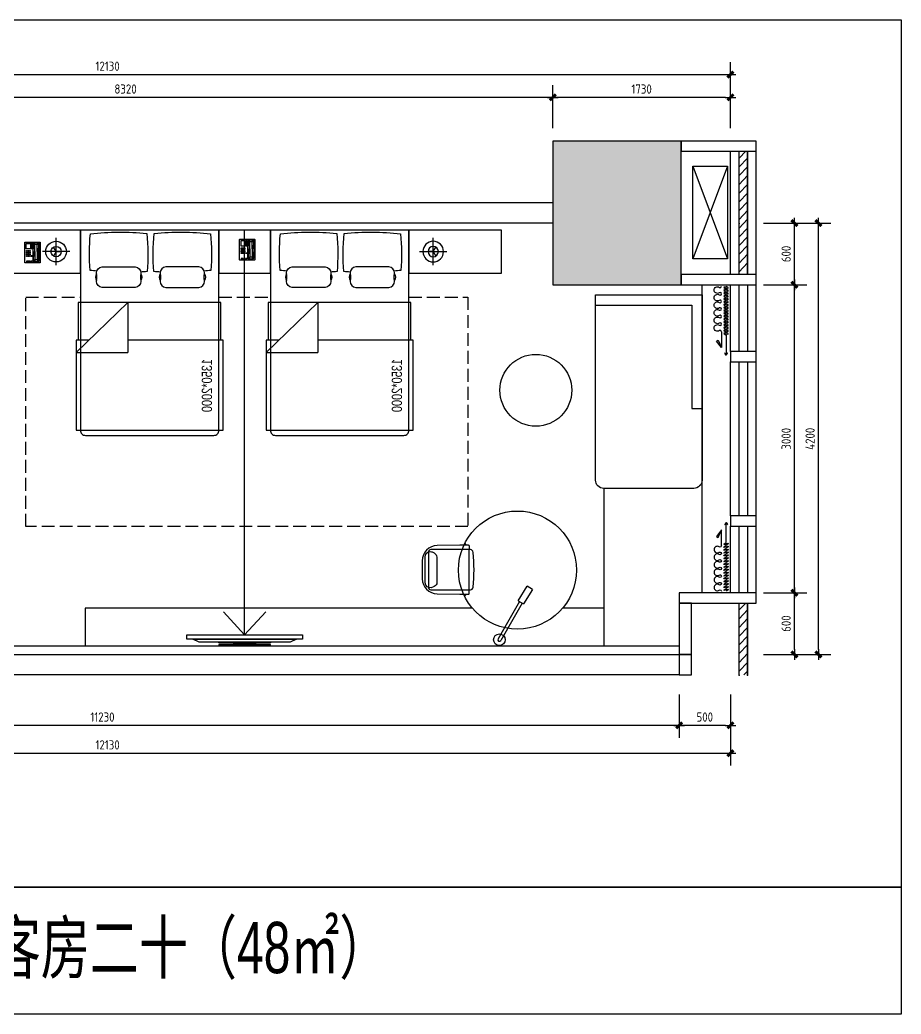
# Model space of a CAD drawing. Header units: inches. Extents: x 193953 to 255442, y -114891 to -62384.
# Drawn here: x 246823 to 255404, y -114891 to -105208 of the extents above; entities that cross this region are included whole.
import ezdxf
from ezdxf.enums import TextEntityAlignment as Align

# ---------------------------------------------------------------- set-up
doc = ezdxf.new("R2010")
doc.units = ezdxf.units.IN
doc.header["$LTSCALE"] = 500
doc.header["$MEASUREMENT"] = 0
for name, pattern in [('04 暗藏光', [7, 4, -1, 1, -1]), ('DASH', [0.35, 0.25, -0.1]), ('DOM-虚线', [0.35, 0.25, -0.1]), ('HIDDEN', [0.375, 0.25, -0.125, 0, 0])]:
    doc.linetypes.add(name, pattern=pattern)
for name, color, linetype in [('EL-造型看线-特细(0.07)-DOM', 8, 'Continuous'), ('F-固定家具(0.25)-DOM', 2, 'Continuous'), ('F-活动家私(0.25)-DOM', 2, 'Continuous'), ('F-窗帘(0.12)-DOM', 120, 'Continuous'), ('IDT-Hatch', 7, 'Continuous'), ('SH-文字', 50, 'Continuous')]:
    doc.layers.add(name, color=color, linetype=linetype)
doc.styles.add('DOM-romans.shx', font='dim.shx')
doc.styles.add('MtXpl_', font='SIMYOU.TTF')
doc.styles.add('家具平面底图$0$st', font='SIMYOU.TTF')
doc.dimstyles.new('DOM_DIM_1 80', dxfattribs={"dimscale": 60, "dimtxt": 1.5, "dimasz": 0.8, "dimexe": 2, "dimexo": 1.5, "dimgap": 0.6, "dimtad": 1, "dimdec": 0, "dimrnd": 5, "dimzin": 12, "dimdsep": 46, "dimtxsty": 'DOM-romans.shx', "dimblk": 'DOM_Dimension_Tick', "dimcen": 0.125, "dimclrd": 44, "dimclre": 44, "dimclrt": 50, "dimadec": 0, "dimazin": 0, "dimtfac": 1, "dimtdec": 0, "dimtix": 1, "dimtmove": 2, "dimatfit": 3, "dimldrblk": 'DOM_Leader_Arrow', "dimfxl": 0, "dimtvp": 1, "dimtolj": 1, "dimtzin": 0, "dimarcsym": 0})

# ---------------------------------------------------------------- blocks, each defined once
blk = doc.blocks.new('A$C24FB7273')
at = {"color": 8, "linetype": 'HIDDEN', "ltscale": 100}
for p in [(-704.2, -212.5), (-1191.3, -717)]:
    blk.add_line(p, (-1191.3, -212.5), dxfattribs=at)
for points in [[(-1072.6, -594), (-1072.6, -717), (-1950, -717), (-1950, 715.5), (-1072.6, 715.5), (-1072.6, -212.5)], [(-1072.6, 693.8), (-704.2, 693.8), (-704.2, -695.4), (-1072.6, -695.4)], [(-704.2, -212.5), (-1191.3, -717)]]:
    blk.add_lwpolyline(points, dxfattribs=at)
blk.add_lwpolyline([(0, -675), (-1950, -675, -0.414214), (-2000, -625), (-2000, 625, -0.414214), (-1950, 675), (0, 675)], format="xyb", close=True)
at = {"color": 8}
for points in [[(-559, 157.2), (-559, 478.5, -0.392708), (-499.8, 533.5, -0.035252), (-491.5, 532.9, 0.092308), (-426.5, 532.9, -0.035252), (-418.1, 533.5, -0.392708), (-359, 478.5), (-359, 157.2, -0.392708), (-418.1, 102.3, -0.035252), (-426.5, 102.9, 0.092308), (-491.5, 102.9, -0.035252), (-499.8, 102.3, -0.392708), (-559, 157.2, 27.022466)], [(-426.5, 532.9, 0.307692), (-491.5, 532.9, -1.888889)], [(-426.5, 102.9, -0.307692), (-491.5, 102.9, 1.888889)], [(-559, -141.1), (-559, -462.4, 0.392708), (-499.8, -517.3, 0.035252), (-491.5, -516.7, -0.092308), (-426.5, -516.7, 0.035252), (-418.1, -517.3, 0.392708), (-359, -462.4), (-359, -141.1, 0.392708), (-418.1, -86.2, 0.035252), (-426.5, -86.7, -0.092308), (-491.5, -86.7, 0.035252), (-499.8, -86.2, 0.392708), (-559, -141.1, -27.022466)], [(-426.5, -86.7, 0.307692), (-491.5, -86.7, -1.888889)], [(-426.5, -516.7, -0.307692), (-491.5, -516.7, 1.888889)]]:
    blk.add_lwpolyline(points, format="xyb", dxfattribs=at)
for centre, radius, start, end in [((3293.2, 181.1), 3709.4, 173.5905, 174.59393), ((-224.7, -1310.4), 1912.9, 84.39105, 95.04685), ((-2294.8, 303.1), 2275.6, 353.45522, 7.32959), ((3293.2, 331.1), 3709.4, 183.52528, 184.47157), ((-229, 1946.7), 1912.9, 264.72401, 275.85099), ((3293.2, -314.9), 3709.4, 175.52843, 176.47472), ((-229, -1930.5), 1912.9, 84.14901, 95.27599), ((-2294.8, -287), 2275.6, 352.67041, 6.54478), ((3293.2, -164.9), 3709.4, 185.40607, 186.4095), ((-224.7, 1326.5), 1912.9, 264.95315, 275.60895)]:
    blk.add_arc(centre, radius, start, end, dxfattribs=at)
at = {"layer": 'F-活动家私(0.25)-DOM', "color": 8, "style": '家具平面底图$0$st', "width": 0.8}
blk.add_text('1350*2000', height=100, rotation=180, dxfattribs=at).set_placement((-1514.8, 557.2), align=Align.MIDDLE_CENTER)
blk = doc.blocks.new('A$C4989e647')
at = {"layer": 'F-活动家私(0.25)-DOM', "extrusion": (0, 0, -1), "xscale": -1, "zscale": -1, "rotation": 270}
blk.add_blockref('A$C24FB7273', (0, 0), dxfattribs=at)
blk = doc.blocks.new('dfsgdgfaag')
at = {"layer": 'EL-造型看线-特细(0.07)-DOM', "color": 250, "linetype": 'DOM-虚线', "ltscale": 80}
for p, q in [((-158.7, -6), (158.2, -30)), ((-158.2, 0), (158.7, -24))]:
    blk.add_line(p, q, dxfattribs=at)
for points in [[(-250, -6), (250, -6), (250, 0), (-250, 0)], [(250, -30), (-250, -30), (-250, -24), (250, -24)]]:
    blk.add_lwpolyline(points, close=True, dxfattribs=at)
for centre, radius in [((-158.4, -3), 5), ((-158.4, -3), 3), ((158.4, -27), 5), ((158.4, -27), 3)]:
    blk.add_circle(centre, radius, dxfattribs=at)
blk = doc.blocks.new('A$Cd85d3b65')
at = {"layer": 'F-固定家具(0.25)-DOM', "color": 8, "linetype": 'DOM-虚线', "ltscale": 150}
for q in [(-204.8, 335.9, -1044096.2), (204.8, 335.9, -1044096.2)]:
    blk.add_line((0, 109, -1044096.2), q, dxfattribs=at)
at = {"layer": 'F-固定家具(0.25)-DOM', "color": 8, "linetype": 'DOM-虚线', "ltscale": 150, "elevation": -1044096.2}
for points in [[(-564.5, 109), (564.5, 109), (564.5, 69), (-564.5, 69)], [(-504.5, 69), (504.5, 69), (444.5, 39), (-444.5, 39)]]:
    blk.add_lwpolyline(points, close=True, dxfattribs=at)
at = {"layer": 'EL-造型看线-特细(0.07)-DOM', "color": 250, "rotation": 180}
blk.add_blockref('dfsgdgfaag', (0, 9, -1044096.2), dxfattribs=at)
blk = doc.blocks.new('布帘及纱帘平面-DW')
at = {"layer": 'F-窗帘(0.12)-DOM', "color": 1, "linetype": 'Continuous'}
for p, q in [((-670, -32791.5), (-515.2, -32791.5)), ((-515.2, -32791.5), (-578.7, -32743.6)), ((-637.2, -32837.5), (-441.5, -32837.5))]:
    blk.add_line(p, q, dxfattribs=at)
at = {"layer": 'F-窗帘(0.12)-DOM', "color": 1, "linetype": 'Continuous', "flags": 128}
for points in [[(-965.3, -32791.5, -0.608416), (-975.9, -32771.1, 0.608416), (-1002.2, -32720.2, 0.608416), (-1028.5, -32771.1, -1.932003), (-1049.7, -32771.1, 0.608416), (-1076, -32720.3, 0.608416), (-1102.3, -32771.1, -0.608485), (-1112.9, -32791.6, -0.608485)], [(-670, -32791.5, -0.608416), (-680.6, -32771.1, 0.608416), (-707, -32720.2, 0.608416), (-733.3, -32771.1, -1.932003), (-754.4, -32771.1, 0.608416), (-780.8, -32720.2, 0.608416), (-807.1, -32771.1, -1.932003), (-828.2, -32771.1, 0.608416), (-854.6, -32720.2, 0.608416), (-880.9, -32771.1, -1.932003), (-902, -32771.1, 0.608416), (-928.4, -32720.2, 0.608416), (-954.7, -32771.1, -0.608416), (-965.3, -32791.5, 0.608416)]]:
    blk.add_lwpolyline(points, format="xyb", dxfattribs=at)
at = {"layer": 'F-窗帘(0.12)-DOM', "color": 1, "linetype": 'Continuous'}
for points in [[(-578.7, -32743.6), (-588, -32758.8), (-515.2, -32791.5)], [(-441.5, -32837.5), (-461.9, -32824.2), (-466.2, -32828.4), (-441.5, -32837.5)], [(-441.5, -32837.5), (-461.9, -32850.9), (-466.2, -32846.6), (-441.5, -32837.5)]]:
    blk.add_lwpolyline(points, dxfattribs=at)
at = {"layer": 'F-窗帘(0.12)-DOM', "color": 1, "linetype": 'Continuous', "extrusion": (0, 0, -1)}
for centre, start_param, end_param in [((-1091.9, -32837.6), -1.424879, 1.716714), ((-1063.9, -32837.6), -1.424879, 1.716714), ((-1036, -32837.6), -1.424879, 1.716714), ((-1008, -32837.6), -1.424879, 1.716714), ((-980, -32837.6), -1.424879, 1.716714), ((-952, -32837.6), -1.424879, 1.716714), ((-924, -32837.6), -1.424879, 1.716714), ((-896, -32837.6), -1.424879, 1.716714), ((-868.1, -32837.6), -1.424879, 1.716714), ((-840.1, -32837.6), -1.424879, 1.716714), ((-812.1, -32837.6), -1.424879, 1.716714), ((-784.1, -32837.6), -1.424879, 1.716714), ((-756.1, -32837.6), -1.424879, 1.716714), ((-728.1, -32837.6), -1.424879, 1.716714), ((-700.2, -32837.6), -1.424879, 1.716714), ((-672.2, -32837.6), -1.424879, 1.716714), ((-644.2, -32837.5), -1.424879, 1.716714), ((-1105.9, -32837.6), 1.716714, 4.858306), ((-1077.9, -32837.6), 1.716714, 4.858306), ((-1049.9, -32837.6), 1.716714, 4.858306), ((-1022, -32837.6), 1.716714, 4.858306), ((-994, -32837.6), 1.716714, 4.858306), ((-966, -32837.6), 1.716714, 4.858306), ((-938, -32837.6), 1.716714, 4.858306), ((-910, -32837.6), 1.716714, 4.858306), ((-882, -32837.6), 1.716714, 4.858306), ((-854.1, -32837.6), 1.716714, 4.858306), ((-826.1, -32837.6), 1.716714, 4.858306), ((-798.1, -32837.6), 1.716714, 4.858306), ((-770.1, -32837.6), 1.716714, 4.858306), ((-742.1, -32837.6), 1.716714, 4.858306), ((-714.1, -32837.6), 1.716714, 4.858306), ((-686.2, -32837.6), 1.716714, 4.858306), ((-658.2, -32837.6), 1.716714, 4.858306)]:
    blk.add_ellipse(centre, major_axis=(-12, 20.8), ratio=0.254545, start_param=start_param, end_param=end_param, dxfattribs=at)
blk = doc.blocks.new('A$Cc65caf1e')
at = {"layer": 'F-窗帘(0.12)-DOM', "color": 8, "rotation": 90}
blk.add_blockref('布帘及纱帘平面-DW', (-32857.8, 1097.2), dxfattribs=at)
blk = doc.blocks.new('ehrhhsss')
at = {"layer": 'F-活动家私(0.25)-DOM', "color": 8, "linetype": 'DOM-虚线', "ltscale": 80}
for p, q in [((301231.8, 416361.5), (301234.6, 416364.4)), ((301231.8, 416163.2), (301231.8, 416361.5)), ((301234.6, 416364.4), (301378.3, 416364.4)), ((301246.1, 416298.3), (301246.1, 416351.4)), ((301246.1, 416351.4), (301287.8, 416351.4)), ((301287.8, 416298.3), (301246.1, 416298.3)), ((301287.8, 416351.4), (301287.8, 416298.3)), ((301292.1, 416348.6), (301292.1, 416344.2)), ((301303.6, 416348.6), (301292.1, 416348.6)), ((301292.1, 416344.2), (301303.6, 416344.2)), ((301303.6, 416339.9), (301292.1, 416339.9)), ((301292.1, 416339.9), (301292.1, 416335.6)), ((301292.1, 416335.6), (301303.6, 416335.6)), ((301303.6, 416331.3), (301292.1, 416331.3)), ((301292.1, 416331.3), (301292.1, 416327)), ((301292.1, 416327), (301303.6, 416327)), ((301303.6, 416322.7), (301292.1, 416322.7)), ((301292.1, 416322.7), (301292.1, 416318.4)), ((301292.1, 416318.4), (301303.6, 416318.4)), ((301303.6, 416314.1), (301292.1, 416314.1)), ((301292.1, 416314.1), (301292.1, 416309.8)), ((301292.1, 416309.8), (301303.6, 416309.8)), ((301303.6, 416305.4), (301292.1, 416305.4)), ((301292.1, 416305.4), (301292.1, 416301.1)), ((301292.1, 416301.1), (301303.6, 416301.1)), ((301303.6, 416344.2), (301303.6, 416348.6)), ((301303.6, 416335.6), (301303.6, 416339.9)), ((301303.6, 416327), (301303.6, 416331.3)), ((301303.6, 416318.4), (301303.6, 416322.7)), ((301303.6, 416309.8), (301303.6, 416314.1)), ((301303.6, 416301.1), (301303.6, 416305.4)), ((301313.7, 416352.9), (301319.4, 416360)), ((301313.7, 416179), (301313.7, 416352.9)), ((301319.4, 416355.7), (301318, 416350)), ((301318, 416350), (301318, 416311.2)), ((301318, 416350), (301330.9, 416337.1)), ((301318, 416311.2), (301320.9, 416304)), ((301319.4, 416360), (301362.5, 416360)), ((301325.2, 416358.6), (301319.4, 416355.7)), ((301320.9, 416304), (301325.2, 416296.8)), ((301325.2, 416358.6), (301359.6, 416358.6)), ((301332.3, 416339.9), (301325.2, 416358.6)), ((301325.2, 416296.8), (301326.6, 416286.8)), ((301326.6, 416286.8), (301326.6, 416272.4)), ((301330.9, 416337.1), (301332.3, 416339.9)), ((301330.9, 416272.4), (301330.9, 416337.1)), ((301352.5, 416339.9), (301332.3, 416339.9)), ((301352.5, 416339.9), (301359.6, 416358.6)), ((301353.9, 416337.1), (301352.5, 416339.9)), ((301366.8, 416350), (301353.9, 416337.1)), ((301353.9, 416272.4), (301353.9, 416337.1)), ((301359.6, 416296.8), (301358.2, 416286.8)), ((301358.2, 416286.8), (301358.2, 416272.4)), ((301359.6, 416358.6), (301365.4, 416355.7)), ((301364, 416304), (301359.6, 416296.8)), ((301362.5, 416360), (301369.7, 416352.9)), ((301366.8, 416311.2), (301364, 416304)), ((301365.4, 416355.7), (301366.8, 416350)), ((301366.8, 416350), (301366.8, 416311.2)), ((301369.7, 416352.9), (301369.7, 416180.4)), ((301378.3, 416364.4), (301381.2, 416361.5)), ((301381.2, 416361.5), (301381.2, 416163.2)), ((301247.6, 416281), (301256.2, 416281)), ((301247.6, 416272.4), (301247.6, 416281)), ((301256.2, 416272.4), (301247.6, 416272.4)), ((301247.6, 416265.2), (301256.2, 416265.2)), ((301247.6, 416256.6), (301247.6, 416265.2)), ((301256.2, 416256.6), (301247.6, 416256.6)), ((301247.6, 416249.4), (301256.2, 416249.4)), ((301247.6, 416240.8), (301247.6, 416249.4)), ((301256.2, 416240.8), (301247.6, 416240.8)), ((301247.6, 416233.6), (301256.2, 416233.6)), ((301247.6, 416225), (301247.6, 416233.6)), ((301256.2, 416225), (301247.6, 416225)), ((301256.2, 416281), (301256.2, 416272.4)), ((301256.2, 416265.2), (301256.2, 416256.6)), ((301256.2, 416249.4), (301256.2, 416240.8)), ((301256.2, 416233.6), (301256.2, 416225)), ((301261.9, 416281), (301270.6, 416281)), ((301261.9, 416272.4), (301261.9, 416281)), ((301270.6, 416272.4), (301261.9, 416272.4)), ((301261.9, 416265.2), (301270.6, 416265.2)), ((301261.9, 416256.6), (301261.9, 416265.2)), ((301270.6, 416256.6), (301261.9, 416256.6)), ((301261.9, 416249.4), (301270.6, 416249.4)), ((301261.9, 416240.8), (301261.9, 416249.4)), ((301270.6, 416240.8), (301261.9, 416240.8)), ((301261.9, 416233.6), (301270.6, 416233.6)), ((301261.9, 416225), (301261.9, 416233.6)), ((301270.6, 416225), (301261.9, 416225)), ((301270.6, 416281), (301270.6, 416272.4)), ((301270.6, 416265.2), (301270.6, 416256.6)), ((301270.6, 416249.4), (301270.6, 416240.8)), ((301270.6, 416233.6), (301270.6, 416225)), ((301276.3, 416272.4), (301276.3, 416281)), ((301276.3, 416281), (301284.9, 416281)), ((301284.9, 416272.4), (301276.3, 416272.4)), ((301276.3, 416265.2), (301284.9, 416265.2)), ((301276.3, 416256.6), (301276.3, 416265.2)), ((301284.9, 416256.6), (301276.3, 416256.6)), ((301276.3, 416240.8), (301276.3, 416249.4)), ((301276.3, 416249.4), (301284.9, 416249.4)), ((301284.9, 416240.8), (301276.3, 416240.8)), ((301276.3, 416233.6), (301284.9, 416233.6)), ((301276.3, 416225), (301276.3, 416233.6)), ((301284.9, 416225), (301276.3, 416225)), ((301284.9, 416281), (301284.9, 416272.4)), ((301284.9, 416265.2), (301284.9, 416256.6)), ((301284.9, 416249.4), (301284.9, 416240.8)), ((301284.9, 416233.6), (301284.9, 416225)), ((301293.6, 416225), (301293.6, 416233.6)), ((301293.6, 416233.6), (301305, 416233.6)), ((301305, 416225), (301293.6, 416225)), ((301305, 416233.6), (301305, 416225)), ((301318, 416220.7), (301320.9, 416227.9)), ((301318, 416181.9), (301318, 416220.7)), ((301318, 416181.9), (301330.9, 416194.8)), ((301320.9, 416227.9), (301325.2, 416235)), ((301325.2, 416235), (301326.6, 416245.1)), ((301332.3, 416191.9), (301325.2, 416173.3)), ((301326.6, 416245.1), (301326.6, 416272.4)), ((301330.9, 416272.4), (301330.9, 416194.8)), ((301330.9, 416194.8), (301332.3, 416191.9)), ((301352.5, 416191.9), (301332.3, 416191.9)), ((301353.9, 416194.8), (301352.5, 416191.9)), ((301352.5, 416191.9), (301359.6, 416173.3)), ((301353.9, 416272.4), (301353.9, 416194.8)), ((301366.8, 416181.9), (301353.9, 416194.8)), ((301358.2, 416245.1), (301358.2, 416272.4)), ((301359.6, 416235), (301358.2, 416245.1)), ((301364, 416227.9), (301359.6, 416235)), ((301366.8, 416220.7), (301364, 416227.9)), ((301366.8, 416181.9), (301366.8, 416220.7)), ((301234.6, 416160.3), (301231.8, 416163.2)), ((301378.3, 416160.3), (301234.6, 416160.3)), ((301249, 416179), (301249, 416170.4)), ((301263.4, 416179), (301249, 416179)), ((301249, 416170.4), (301263.4, 416170.4)), ((301263.4, 416170.4), (301263.4, 416179)), ((301269.1, 416179), (301269.1, 416170.4)), ((301283.5, 416179), (301269.1, 416179)), ((301269.1, 416170.4), (301283.5, 416170.4)), ((301283.5, 416170.4), (301283.5, 416179)), ((301303.6, 416179), (301289.2, 416179)), ((301289.2, 416179), (301289.2, 416170.4)), ((301289.2, 416170.4), (301303.6, 416170.4)), ((301303.6, 416170.4), (301303.6, 416179)), ((301320.9, 416171.8), (301313.7, 416179)), ((301319.4, 416176.1), (301318, 416181.9)), ((301325.2, 416173.3), (301319.4, 416176.1)), ((301341.1, 416171.8), (301320.9, 416171.8)), ((301362.5, 416171.8), (301320.9, 416171.8)), ((301325.2, 416173.3), (301341, 416173.3)), ((301325.2, 416173.3), (301359.6, 416173.3)), ((301359.6, 416173.3), (301365.4, 416176.1)), ((301369.7, 416180.4), (301362.5, 416171.8)), ((301365.4, 416176.1), (301366.8, 416181.9)), ((301381.2, 416163.2), (301378.3, 416160.3))]:
    blk.add_line(p, q, dxfattribs=at)
blk = doc.blocks.new('A$Cf806ce17')
at = {"color": 4}
blk.add_blockref('ehrhhsss', (-301306.5, -416364.4), dxfattribs=at)
blk = doc.blocks.new('做成ACAD TuKuai0337')
at = {"color": 57, "linetype": 'Continuous'}
for points in [[(0, 193), (0, -193)], [(193, 0), (-193, 0)], [(0, 0), (0, 73)]]:
    blk.add_lwpolyline(points, dxfattribs=at)
at = {"color": 58, "linetype": 'Continuous'}
for points in [[(0, 0), (-63, -36)], [(0, 0), (63, -36)]]:
    blk.add_lwpolyline(points, dxfattribs=at)
at = {"linetype": 'Continuous'}
blk.add_circle((0, 0), 146, dxfattribs=at)
at = {"color": 57, "linetype": 'Continuous'}
blk.add_circle((0, 0), 72.9, dxfattribs=at)
blk = doc.blocks.new('A$C9f9c7d04')
at = {"layer": 'F-活动家私(0.25)-DOM', "xscale": -0.6872852233676977, "yscale": 0.6872852233676977, "zscale": 0.6872852233676977}
blk.add_blockref('做成ACAD TuKuai0337', (0, 0), dxfattribs=at)
blk = doc.blocks.new('A$C1b9db060')
blk.add_lwpolyline([(-139, 265, 0.007594), (-151, 265, 0.00592), (-177, 266, 0.006339), (-227, 265), (-471, 262, 0.409863), (-633, 97), (-633, -97, 0.409863), (-471, -261), (-227, -265, 0.005917), (-177, -265, 0.006762), (-151, -265, 0.007594), (-139, -264)], format="xyb")
for points in [[(-111, 218), (-539, 218)], [(-127, 263), (-127, 262)], [(-127, 262), (-127, 251), (-127, 218)], [(-127, 218), (-127, 218)], [(-567, 188), (-567, -188)], [(-539, -218), (-111, -218)], [(-127, -262), (-127, -218)], [(-127, -262), (-127, -262)]]:
    blk.add_lwpolyline(points)
at = {"color": 8}
for points in [[(-179, 266), (-174, 272)], [(-127, -218), (-127, -218), (-127, 218)], [(-601, -141), (-601, 135)], [(-525, 192), (-505, 183)], [(-475, 135), (-475, -141)], [(-505, -182), (-536, -195)], [(-174, -272), (-179, -265)]]:
    blk.add_lwpolyline(points, dxfattribs=at)
for points in [[(-160, 265, 0.509249), (-167, 276, 0.497128), (-175, 266)], [(-175, -265, 0.497067), (-167, -276, 0.509249), (-160, -265)]]:
    blk.add_lwpolyline(points, format="xyb", dxfattribs=at)
blk.add_arc((-1824, 0), 1751, 353.8257, 6.1743)
for points in [[(-539, 218), (-555, 218), (-567, 204), (-567, 188)], [(-130, 264), (-133, 264), (-136, 264), (-139, 265)], [(-127, 263), (-127, 265), (-129, 263), (-130, 264)], [(-83, 188), (-85, 204), (-96, 218), (-111, 218)], [(-567, -188), (-567, -204), (-555, -218), (-539, -218)], [(-111, -218), (-96, -218), (-85, -204), (-83, -188)], [(-139, -264), (-136, -264), (-133, -264), (-130, -263)], [(-130, -263), (-129, -263), (-127, -264), (-127, -262)]]:
    blk.add_open_spline(points, degree=3)
for points in [[(-175, 268), (-175, 268), (-175, 268), (-175, 268)], [(-601, 135), (-600, 171), (-585, 194), (-547, 196)], [(-547, 196), (-536, 195), (-531, 194), (-525, 192)], [(-505, 183), (-485, 172), (-476, 155), (-475, 135)], [(-536, -195), (-572, -200), (-598, -178), (-601, -141)], [(-475, -141), (-475, -156), (-485, -170), (-505, -182)], [(-175, -268), (-175, -268), (-175, -268), (-175, -268)]]:
    blk.add_open_spline(points, degree=3, dxfattribs=at)
blk = doc.blocks.new('A$C6002b85e')
at = {"layer": 'F-活动家私(0.25)-DOM', "xscale": 0.8999999999999999, "yscale": 0.8999999999999999, "zscale": 0.8999999999999999, "rotation": 222.8483566332017}
blk.add_blockref('A$C1b9db060', (-83.6, -77.5), dxfattribs=at)
blk = doc.blocks.new('A$Cf66d3db0')
at = {"color": 4}
blk.add_lwpolyline([(-12802.3, 7040.2), (0, 7040.2), (0, 0), (-12802.3, 0)], close=True, dxfattribs=at)
blk = doc.blocks.new('DOM_Dimension_Tick')
at = {"color": 0, "linetype": 'ByBlock'}
for p, q in [((-1.09, 0), (0, 0)), ((0, 0), (1.09, 0))]:
    blk.add_line(p, q, dxfattribs=at)
at = {"color": 0, "linetype": 'Continuous', "const_width": 0.608}
blk.add_lwpolyline([(-0.61, -0.61), (0.61, 0.61)], dxfattribs=at)
blk = doc.blocks.new('*D581')
at = {"color": 44, "lineweight": -2, "transparency": 16777216}
for p, q in [((254065.9, -110787.7), (254485.9, -110787.7)), ((254365.9, -111339.7), (254365.9, -110835.7)), ((254065.9, -111387.7), (254485.9, -111387.7))]:
    blk.add_line(p, q, dxfattribs=at)
at = {"layer": 'Defpoints', "color": 0, "transparency": 16777216}
for p in [(253242.5, -110787.7), (254365.9, -110787.7), (253242.5, -111387.7)]:
    blk.add_point(p, dxfattribs=at)
at = {"color": 44, "lineweight": -2, "transparency": 16777216, "xscale": 48, "yscale": 48, "zscale": 48}
for p, rotation in [((254365.9, -110787.7), 90), ((254365.9, -111387.7), 270)]:
    blk.add_blockref('DOM_Dimension_Tick', p, dxfattribs=dict(at, rotation=rotation))
at = {"color": 50, "transparency": 16777216, "insert": (254284.9, -111087.7), "char_height": 90, "attachment_point": 5, "rotation": 90, "style": 'DOM-romans.shx'}
blk.add_mtext('\\A1;600', dxfattribs=at)
blk = doc.blocks.new('DOM_Leader_Arrow')
at = {"color": 0, "linetype": 'ByBlock'}
blk.add_line((0, 0), (-1.5, 0), dxfattribs=at)
for points in [[(-1.29, 1), (-0.89, 1.28), (-0.36, 0), (0, 0)], [(-1.29, -1), (-0.89, -1.28), (-0.36, 0), (0, 0)]]:
    blk.add_solid(points, dxfattribs=at)
blk = doc.blocks.new('*D582')
at = {"color": 44, "lineweight": -2, "transparency": 16777216}
for p, q in [((254065.9, -107787.7), (254485.9, -107787.7)), ((254365.9, -110739.7), (254365.9, -107835.7)), ((254065.9, -110787.7), (254485.9, -110787.7))]:
    blk.add_line(p, q, dxfattribs=at)
at = {"layer": 'Defpoints', "color": 0, "transparency": 16777216}
for p in [(252012.5, -107787.7), (254365.9, -107787.7), (253242.5, -110787.7)]:
    blk.add_point(p, dxfattribs=at)
at = {"color": 44, "lineweight": -2, "transparency": 16777216, "xscale": 48, "yscale": 48, "zscale": 48}
for p, rotation in [((254365.9, -107787.7), 90), ((254365.9, -110787.7), 270)]:
    blk.add_blockref('DOM_Dimension_Tick', p, dxfattribs=dict(at, rotation=rotation))
at = {"color": 50, "transparency": 16777216, "insert": (254284.9, -109287.7), "char_height": 90, "attachment_point": 5, "rotation": 90, "style": 'DOM-romans.shx'}
blk.add_mtext('\\A1;3000', dxfattribs=at)
blk = doc.blocks.new('*D583')
at = {"color": 44, "lineweight": -2, "transparency": 16777216}
for p, q in [((254065.9, -107187.7), (254485.9, -107187.7)), ((254365.9, -107739.7), (254365.9, -107235.7)), ((254065.9, -107787.7), (254485.9, -107787.7))]:
    blk.add_line(p, q, dxfattribs=at)
at = {"layer": 'Defpoints', "color": 0, "transparency": 16777216}
for p in [(252012.5, -107187.7), (254365.9, -107187.7), (252012.5, -107787.7)]:
    blk.add_point(p, dxfattribs=at)
at = {"color": 44, "lineweight": -2, "transparency": 16777216, "xscale": 48, "yscale": 48, "zscale": 48}
for p, rotation in [((254365.9, -107187.7), 90), ((254365.9, -107787.7), 270)]:
    blk.add_blockref('DOM_Dimension_Tick', p, dxfattribs=dict(at, rotation=rotation))
at = {"color": 50, "transparency": 16777216, "insert": (254284.9, -107487.7), "char_height": 90, "attachment_point": 5, "rotation": 90, "style": 'DOM-romans.shx'}
blk.add_mtext('\\A1;600', dxfattribs=at)
blk = doc.blocks.new('*D584')
at = {"color": 44, "lineweight": -2, "transparency": 16777216}
for p, q in [((253242.5, -111779), (253242.5, -112199)), ((253742.5, -111779), (253742.5, -112199)), ((253694.5, -112079), (253290.5, -112079))]:
    blk.add_line(p, q, dxfattribs=at)
at = {"layer": 'Defpoints', "color": 0, "transparency": 16777216}
for p in [(253242.5, -110787.7), (253742.5, -110787.7), (253242.5, -112079)]:
    blk.add_point(p, dxfattribs=at)
at = {"color": 44, "lineweight": -2, "transparency": 16777216, "xscale": 48, "yscale": 48, "zscale": 48, "rotation": 180}
blk.add_blockref('DOM_Dimension_Tick', (253242.5, -112079), dxfattribs=at)
at = {"color": 44, "lineweight": -2, "transparency": 16777216, "xscale": 48, "yscale": 48, "zscale": 48}
blk.add_blockref('DOM_Dimension_Tick', (253742.5, -112079), dxfattribs=at)
at = {"color": 50, "transparency": 16777216, "insert": (253492.5, -111998), "char_height": 90, "attachment_point": 5, "style": 'DOM-romans.shx'}
blk.add_mtext('\\A1;500', dxfattribs=at)
blk = doc.blocks.new('*D585')
at = {"color": 44, "lineweight": -2, "transparency": 16777216}
for p, q in [((242012.5, -111779), (242012.5, -112199)), ((253242.5, -111779), (253242.5, -112199)), ((253194.5, -112079), (242060.5, -112079))]:
    blk.add_line(p, q, dxfattribs=at)
at = {"layer": 'Defpoints', "color": 0, "transparency": 16777216}
for p in [(253242.5, -110787.7), (242012.5, -111387.7), (242012.5, -112079)]:
    blk.add_point(p, dxfattribs=at)
at = {"color": 44, "lineweight": -2, "transparency": 16777216, "xscale": 48, "yscale": 48, "zscale": 48, "rotation": 180}
blk.add_blockref('DOM_Dimension_Tick', (242012.5, -112079), dxfattribs=at)
at = {"color": 44, "lineweight": -2, "transparency": 16777216, "xscale": 48, "yscale": 48, "zscale": 48}
blk.add_blockref('DOM_Dimension_Tick', (253242.5, -112079), dxfattribs=at)
at = {"color": 50, "transparency": 16777216, "insert": (247627.5, -111998), "char_height": 90, "attachment_point": 5, "style": 'DOM-romans.shx'}
blk.add_mtext('\\A1;11230', dxfattribs=at)
blk = doc.blocks.new('*D587')
at = {"color": 44, "lineweight": -2, "transparency": 16777216}
for p, q in [((241612.5, -112050), (241612.5, -112470)), ((253742.5, -112050), (253742.5, -112470)), ((241660.5, -112350), (253694.5, -112350))]:
    blk.add_line(p, q, dxfattribs=at)
at = {"layer": 'Defpoints', "color": 0, "transparency": 16777216}
for p in [(241612.5, -111799.5), (253742.5, -111799.5), (253742.5, -112350)]:
    blk.add_point(p, dxfattribs=at)
at = {"color": 44, "lineweight": -2, "transparency": 16777216, "xscale": 48, "yscale": 48, "zscale": 48, "rotation": 180}
blk.add_blockref('DOM_Dimension_Tick', (241612.5, -112350), dxfattribs=at)
at = {"color": 44, "lineweight": -2, "transparency": 16777216, "xscale": 48, "yscale": 48, "zscale": 48}
blk.add_blockref('DOM_Dimension_Tick', (253742.5, -112350), dxfattribs=at)
at = {"color": 50, "transparency": 16777216, "insert": (247677.5, -112269), "char_height": 90, "attachment_point": 5, "style": 'DOM-romans.shx'}
blk.add_mtext('\\A1;12130', dxfattribs=at)
blk = doc.blocks.new('*D588')
at = {"color": 44, "lineweight": -2, "transparency": 16777216}
for p, q in [((252012.5, -106262.5), (252012.5, -105842.5)), ((253742.5, -106262.5), (253742.5, -105842.5)), ((253694.5, -105962.5), (252060.5, -105962.5))]:
    blk.add_line(p, q, dxfattribs=at)
at = {"layer": 'Defpoints', "color": 0, "transparency": 16777216}
for p in [(252012.5, -105962.5), (252012.5, -107787.7), (253742.5, -107787.7)]:
    blk.add_point(p, dxfattribs=at)
at = {"color": 44, "lineweight": -2, "transparency": 16777216, "xscale": 48, "yscale": 48, "zscale": 48, "rotation": 180}
blk.add_blockref('DOM_Dimension_Tick', (252012.5, -105962.5), dxfattribs=at)
at = {"color": 44, "lineweight": -2, "transparency": 16777216, "xscale": 48, "yscale": 48, "zscale": 48}
blk.add_blockref('DOM_Dimension_Tick', (253742.5, -105962.5), dxfattribs=at)
at = {"color": 50, "transparency": 16777216, "insert": (252877.5, -105881.5), "char_height": 90, "attachment_point": 5, "style": 'DOM-romans.shx'}
blk.add_mtext('\\A1;1730', dxfattribs=at)
blk = doc.blocks.new('*D589')
at = {"color": 44, "lineweight": -2, "transparency": 16777216}
for p, q in [((243692.5, -106262.5), (243692.5, -105842.5)), ((252012.5, -106262.5), (252012.5, -105842.5)), ((251964.5, -105962.5), (243740.5, -105962.5))]:
    blk.add_line(p, q, dxfattribs=at)
at = {"layer": 'Defpoints', "color": 0, "transparency": 16777216}
for p in [(243692.5, -105962.5), (243692.5, -107187.7), (252012.5, -107787.7)]:
    blk.add_point(p, dxfattribs=at)
at = {"color": 44, "lineweight": -2, "transparency": 16777216, "xscale": 48, "yscale": 48, "zscale": 48, "rotation": 180}
blk.add_blockref('DOM_Dimension_Tick', (243692.5, -105962.5), dxfattribs=at)
at = {"color": 44, "lineweight": -2, "transparency": 16777216, "xscale": 48, "yscale": 48, "zscale": 48}
blk.add_blockref('DOM_Dimension_Tick', (252012.5, -105962.5), dxfattribs=at)
at = {"color": 50, "transparency": 16777216, "insert": (247852.5, -105881.5), "char_height": 90, "attachment_point": 5, "style": 'DOM-romans.shx'}
blk.add_mtext('\\A1;8320', dxfattribs=at)
blk = doc.blocks.new('*D592')
at = {"color": 44, "lineweight": -2, "transparency": 16777216}
for p, q in [((241612.5, -106040), (241612.5, -105620)), ((253742.5, -106040), (253742.5, -105620)), ((241660.5, -105740), (253694.5, -105740))]:
    blk.add_line(p, q, dxfattribs=at)
at = {"layer": 'Defpoints', "color": 0, "transparency": 16777216}
for p in [(253742.5, -105740), (241612.5, -106186), (253742.5, -106186)]:
    blk.add_point(p, dxfattribs=at)
at = {"color": 44, "lineweight": -2, "transparency": 16777216, "xscale": 48, "yscale": 48, "zscale": 48, "rotation": 180}
blk.add_blockref('DOM_Dimension_Tick', (241612.5, -105740), dxfattribs=at)
at = {"color": 44, "lineweight": -2, "transparency": 16777216, "xscale": 48, "yscale": 48, "zscale": 48}
blk.add_blockref('DOM_Dimension_Tick', (253742.5, -105740), dxfattribs=at)
at = {"color": 50, "transparency": 16777216, "insert": (247677.5, -105659), "char_height": 90, "attachment_point": 5, "style": 'DOM-romans.shx'}
blk.add_mtext('\\A1;12130', dxfattribs=at)
blk = doc.blocks.new('*D635')
at = {"color": 44, "lineweight": -2, "transparency": 16777216}
for p, q in [((254299, -107187.69044), (254719, -107187.69044)), ((254599, -111339.69044), (254599, -107235.69044)), ((254299, -111387.69044), (254719, -111387.69044))]:
    blk.add_line(p, q, dxfattribs=at)
at = {"layer": 'Defpoints', "color": 0, "transparency": 16777216}
for p in [(254168, -107187.69044), (254599, -107187.69044), (254168, -111387.69044)]:
    blk.add_point(p, dxfattribs=at)
at = {"color": 44, "lineweight": -2, "transparency": 16777216, "xscale": 48, "yscale": 48, "zscale": 48}
for p, rotation in [((254599, -107187.69044), 90), ((254599, -111387.69044), 270)]:
    blk.add_blockref('DOM_Dimension_Tick', p, dxfattribs=dict(at, rotation=rotation))
at = {"color": 50, "transparency": 16777216, "insert": (254518, -109287.69044), "char_height": 90, "attachment_point": 5, "rotation": 90, "style": 'DOM-romans.shx'}
blk.add_mtext('\\A1;4200', dxfattribs=at)

msp = doc.modelspace()

# ---------------------------------------------------------------- hatches: boundary and pattern name
at = {"layer": 'IDT-Hatch'}
h = msp.add_hatch(color=8, dxfattribs=at)
h.dxf.hatch_style = 1
h.paths.add_polyline_path([(252012.5, -107087.7), (252012.5, -107787.7), (253262.5, -107787.7), (253262.5, -106387.7), (252012.5, -106387.7)])

# ---------------------------------------------------------------- linework, layer by layer
at = {"color": 1}
for p, q in [((253742.5, -107687.7), (253742.5, -106487.7)), ((253825.9, -107687.7), (253825.9, -106487.7)), ((253825.9, -106554.9), (253891.4, -106487.7)), ((253909.2, -107687.7), (253909.2, -106487.7)), ((253992.5, -107687.7), (253992.5, -106487.7)), ((253992.5, -107687.7), (253992.5, -106487.7)), ((253825.9, -106640), (253909.2, -106554.4)), ((253377.8, -106632.7), (253712.3, -107534.9)), ((253712.3, -106632.7), (253377.8, -107534.9)), ((253825.9, -106725.2), (253909.2, -106639.6)), ((253825.9, -106810.3), (253909.2, -106724.7)), ((253825.9, -106895.4), (253909.2, -106809.8)), ((253825.9, -106980.5), (253909.2, -106894.9)), ((253825.9, -107065.6), (253909.2, -106980)), ((253825.9, -107150.7), (253909.2, -107065.1)), ((253825.9, -107235.8), (253909.2, -107150.2)), ((253825.9, -107320.9), (253909.2, -107235.3)), ((253825.9, -107406), (253909.2, -107320.4)), ((253825.9, -107491.1), (253909.2, -107405.5)), ((253825.9, -107576.2), (253909.2, -107490.6)), ((253825.9, -107661.3), (253909.2, -107575.7)), ((253742.5, -108437.7), (253742.5, -107787.7)), ((253992.5, -108437.7), (253992.5, -107787.7)), ((253742.5, -110037.7), (253742.5, -108537.7)), ((253992.5, -110037.7), (253992.5, -108537.7)), ((253742.5, -110787.7), (253742.5, -110137.7)), ((253992.5, -110787.7), (253992.5, -110137.7)), ((251676.9, -110864.8), (251762.7, -110723.3)), ((251813.9, -110754.4), (251728, -110895.8)), ((251813.9, -110754.4), (251762.7, -110723.3)), ((251676.9, -110864.8), (251728, -110895.8)), ((251689.2, -110873.2), (251479.8, -111237.5)), ((251715.2, -110888.1), (251505.8, -111252.5)), ((253825.9, -111587.7), (253825.9, -110887.7)), ((253825.9, -110954.9), (253891.4, -110887.7)), ((253825.9, -111040), (253909.2, -110954.4)), ((253909.2, -111587.7), (253909.2, -110887.7)), ((253825.9, -111125.2), (253909.2, -111039.6)), ((253825.9, -111210.3), (253909.2, -111124.7)), ((253825.9, -111295.4), (253909.2, -111209.8)), ((253825.9, -111380.5), (253909.2, -111294.9)), ((253825.9, -111465.6), (253909.2, -111380)), ((253825.9, -111550.7), (253909.2, -111465.1)), ((253872.7, -111587.7), (253909.2, -111550.2))]:
    msp.add_line(p, q, dxfattribs=at)
at = {"color": 8, "linetype": '04 暗藏光', "ltscale": 25}
msp.add_line((249012.2, -111198.7, -1044096.2), (249012.2, -107254.9, 207158.1), dxfattribs=at)
at = {"color": 2}
for p, q in [((253466.1, -110787.7), (253466.1, -107787.7)), ((252509, -109770.5), (252509, -111307.7)), ((247459, -110936.3), (247459, -111307.7)), ((251228.5, -110936.3), (247459, -110936.3)), ((252509, -110936.3), (252108.7, -110936.3))]:
    msp.add_line(p, q, dxfattribs=at)
at = {"color": 3}
msp.add_line((253242.5, -111307.7), (246672.5, -111307.7), dxfattribs=at)
at = {"color": 4}
for points in [[(252012.5, -107087.7), (252012.5, -107787.7), (253262.5, -107787.7), (253262.5, -106387.7), (252012.5, -106387.7)], [(242412.5, -106987.7), (252012.5, -106987.7), (252012.5, -107187.7), (242412.5, -107187.7)], [(253242.5, -110887.7), (253992.5, -110887.7), (253992.5, -110787.7), (253242.5, -110787.7)], [(253362.5, -111387.7), (253362.5, -110887.7), (253242.5, -110887.7), (253242.5, -111387.7)], [(241812.5, -111187.7), (242012.5, -111187.7), (242012.5, -111387.7), (253242.5, -111387.7), (253242.5, -111587.7), (241812.5, -111587.7)], [(253242.5, -111387.7), (253242.5, -111587.7), (253362.5, -111587.7), (253362.5, -111387.7)], [(240041.7, -113656.2), (255404.4, -113656.2), (255404.4, -114891.2), (240041.7, -114891.2)]]:
    msp.add_lwpolyline(points, close=True, dxfattribs=at)
at = {"color": 1}
for points in [[(253262.5, -106487.7), (253992.5, -106487.7), (253992.5, -106387.7), (253262.5, -106387.7)], [(253825.9, -107687.7), (253825.9, -106487.7), (253909.2, -106487.7), (253909.2, -107687.7)], [(253377.8, -107534.9), (253377.8, -106632.7), (253712.3, -106632.7), (253712.3, -107534.9)], [(253262.5, -107787.7), (253992.5, -107787.7), (253992.5, -107687.7), (253262.5, -107687.7)], [(253825.9, -108437.7), (253825.9, -107787.7), (253909.2, -107787.7), (253909.2, -108437.7)], [(253742.5, -108537.7), (253992.5, -108537.7), (253992.5, -108437.7), (253742.5, -108437.7)], [(253825.9, -110037.7), (253825.9, -108537.7), (253909.2, -108537.7), (253909.2, -110037.7)], [(253742.5, -110137.7), (253992.5, -110137.7), (253992.5, -110037.7), (253742.5, -110037.7)], [(253825.9, -110787.7), (253825.9, -110137.7), (253909.2, -110137.7), (253909.2, -110787.7)]]:
    msp.add_lwpolyline(points, close=True, dxfattribs=at)
at = {"color": 2}
for points in [[(246617.6, -107254.9), (246617.6, -107674.9), (247412.2, -107674.9), (247412.2, -107254.9)], [(248762.2, -107254.9), (248762.2, -107674.9), (249262.2, -107674.9), (249262.2, -107254.9)], [(250612.2, -107254.9), (250612.2, -107674.9), (251512.2, -107674.9), (251512.2, -107254.9)]]:
    msp.add_lwpolyline(points, close=True, dxfattribs=at)
at = {"color": 8, "linetype": 'DASH'}
for points in [[(250612.2, -107907.8), (251185.9, -107907.8), (251185.9, -110143.7), (246880.7, -110143.7), (246880.7, -107907.8), (247412.2, -107907.8)], [(248762.2, -107907.8), (249262.2, -107907.8)]]:
    msp.add_lwpolyline(points, dxfattribs=at)
at = {"color": 2}
msp.add_lwpolyline([(252429, -109690.5), (252429, -107885.4), (253466.1, -107885.4), (253466.1, -109690.5, -0.414214), (253386.1, -109770.5), (252509, -109770.5, -0.414214)], format="xyb", close=True, dxfattribs=at)
for points in [[(252429, -107885.4), (253466.1, -107885.4), (253466.1, -108992.8)], [(252429, -107985.4), (253366.1, -107985.4), (253366.1, -108992.8), (253466.1, -108992.8)]]:
    msp.add_lwpolyline(points, dxfattribs=at)
at = {"color": 1}
msp.add_lwpolyline([(253825.9, -111587.7), (253825.9, -110887.7), (253909.2, -110887.7), (253909.2, -111587.7)], dxfattribs=at)
at = {"color": 2}
for centre, radius in [((251847.3, -108815.4), 350), ((251668.6, -110566.3), 575)]:
    msp.add_circle(centre, radius, dxfattribs=at)
at = {"color": 1}
msp.add_circle((251492.8, -111245), 56.1, dxfattribs=at)
msp.add_arc((251492.8, -111245), 15, 150.1135, 330.1135, dxfattribs=at)
for p in [(253825.9, -107190.2), (253909.2, -107190.2), (253825.9, -111590.2), (253909.2, -111590.2)]:
    msp.add_point(p, dxfattribs=at)

# ---------------------------------------------------------------- block references
at = {"color": 6, "xscale": 1.2, "yscale": 1.2, "zscale": 1.2}
msp.add_blockref('A$Cf66d3db0', (255404.4, -113656.2), dxfattribs=at)
at = {"color": 6, "xscale": -1}
for p in [(248087.2, -107254.9), (249937.2, -107254.9)]:
    msp.add_blockref('A$C4989e647', p, dxfattribs=at)
at = {"color": 6}
for name, p in [('A$Cf806ce17', (246945.8, -107371.5)), ('A$Cf806ce17', (249037.1, -107345.1)), ('A$Cd85d3b65', (249012.2, -111307.7))]:
    msp.add_blockref(name, p, dxfattribs=at)
at = {"color": 6, "xscale": -1, "rotation": 270}
msp.add_blockref('A$C9f9c7d04', (247176, -107464.9), dxfattribs=at)
at = {"color": 6}
for name, p, rotation in [('A$C9f9c7d04', (250848.3, -107464.9), 90.00000000000001), ('A$C6002b85e', (251197.2, -110563.2), 137.1209684763921)]:
    msp.add_blockref(name, p, dxfattribs=dict(at, rotation=rotation))
at = {"color": 4, "xscale": -1, "rotation": 180}
msp.add_blockref('A$Cc65caf1e', (253721, -107818.1), dxfattribs=at)
at = {"color": 4}
msp.add_blockref('A$Cc65caf1e', (253721, -110757.3), dxfattribs=at)

# ---------------------------------------------------------------- texts
at = {"layer": 'SH-文字', "color": 50, "style": 'MtXpl_', "width": 0.7}
msp.add_text('标准客房二十（48㎡）', height=500, dxfattribs=at).set_placement((245594.9, -114492.8))

# ---------------------------------------------------------------- dimensions: what is measured, and where the dimension line sits
at = {"color": 6}
for base, p1, p2, angle, picture, middle in [((253742.5, -105740), (241612.5, -106186), (253742.5, -106186), 180, '*D592', (247677.5, -105659)), ((243692.5, -105962.5), (252012.5, -107787.7), (243692.5, -107187.7), 180, '*D589', (247852.5, -105881.5)), ((252012.5, -105962.5), (253742.5, -107787.7), (252012.5, -107787.7), 180, '*D588', (252877.5, -105881.5)), ((254365.9, -107187.7), (252012.5, -107787.7), (252012.5, -107187.7), 90, '*D583', (254284.9, -107487.7)), ((254599, -107187.7), (254168, -111387.7), (254168, -107187.7), 90, '*D635', (254518, -109287.7)), ((254365.9, -107787.7), (253242.5, -110787.7), (252012.5, -107787.7), 90, '*D582', (254284.9, -109287.7)), ((254365.9, -110787.7), (253242.5, -111387.7), (253242.5, -110787.7), 90, '*D581', (254284.9, -111087.7)), ((242012.5, -112079), (253242.5, -110787.7), (242012.5, -111387.7), 180, '*D585', (247627.5, -111998)), ((253242.5, -112079), (253742.5, -110787.7), (253242.5, -110787.7), 180, '*D584', (253492.5, -111998)), ((253742.5, -112350), (241612.5, -111799.5), (253742.5, -111799.5), 180, '*D587', (247677.5, -112269))]:
    dim = msp.add_linear_dim(base=base, p1=p1, p2=p2, angle=angle, dimstyle='DOM_DIM_1 80', dxfattribs=at)
    dim.commit()
    dim.dimension.update_dxf_attribs({"geometry": picture, "text_midpoint": middle})

doc.saveas('drawing.dxf')
